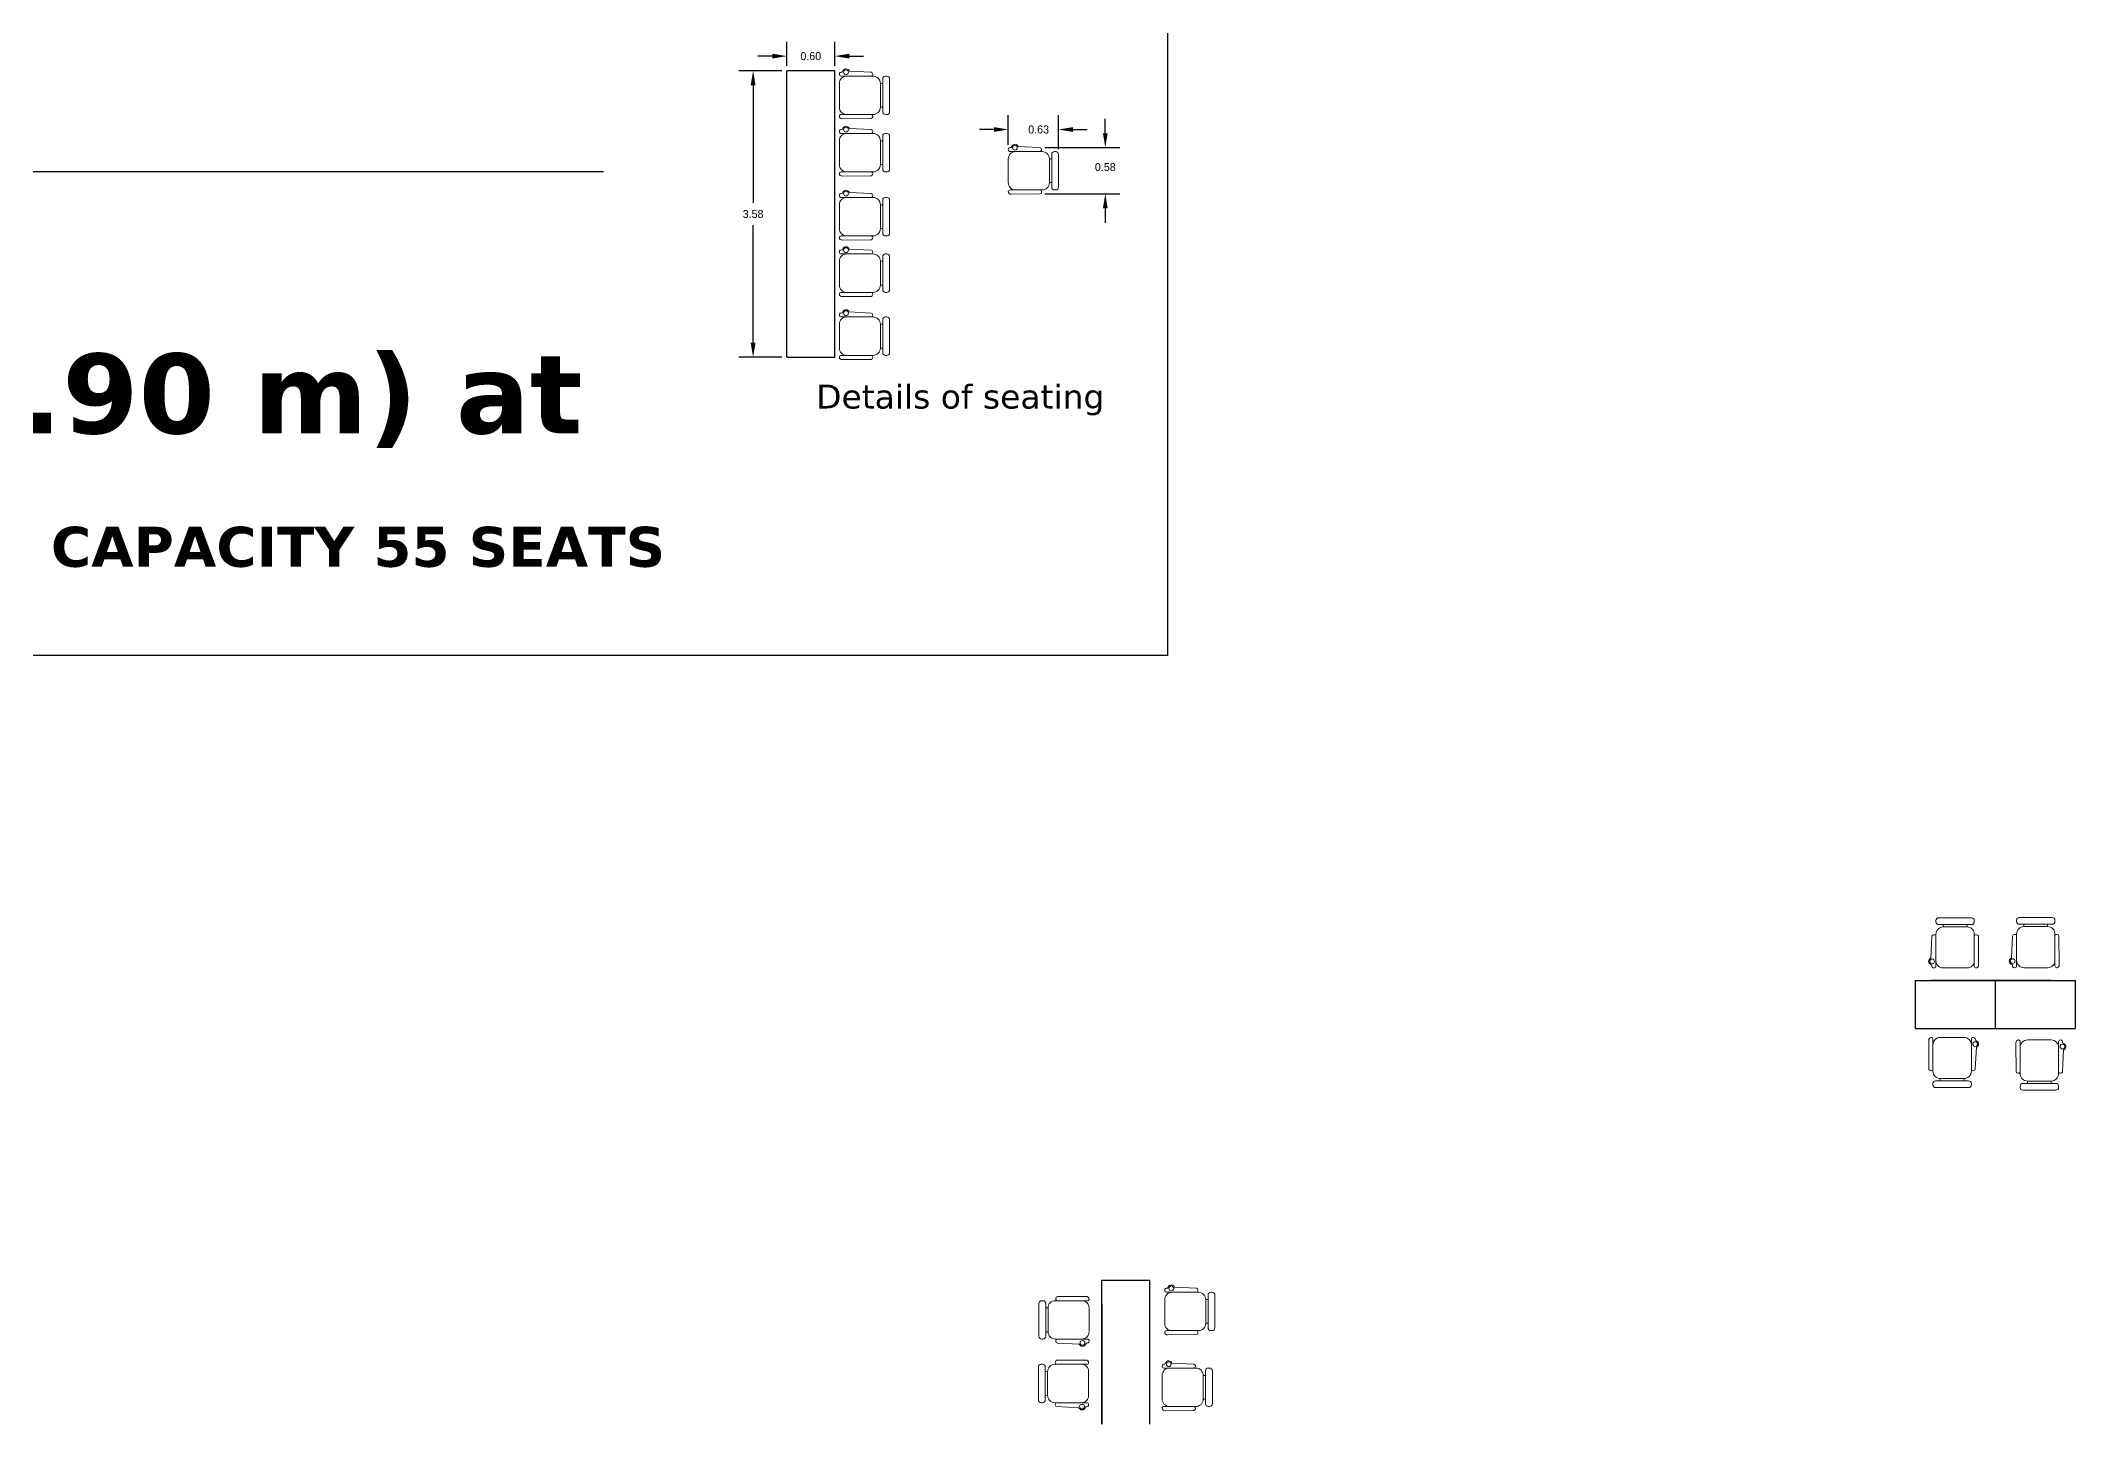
# Model space of a CAD drawing. Header units: inches. Extents: x 23 to 629, y -355 to 51.
# Drawn here: x 60.66 to 86.09, y -0.28 to 17.02 of the extents above; entities that cross this region are included whole.
import ezdxf

# ---------------------------------------------------------------- set-up
doc = ezdxf.new("R2010")
doc.units = ezdxf.units.IN
doc.header["$MEASUREMENT"] = 0
doc.layers.add('FUR', color=252, linetype='Continuous', lineweight=9)
doc.layers.add('FURN', color=252, linetype='Continuous', lineweight=9)
doc.dimstyles.get("Standard").update_dxf_attribs({"dimtxt": 0.18, "dimasz": 0.18, "dimexe": 0.18, "dimexo": 0.0625, "dimgap": 0.09, "dimtad": 0, "dimtih": 1, "dimtoh": 1, "dimdec": 4, "dimzin": 0, "dimdsep": 46, "dimtxsty": 'Standard', "dimcen": 0.09, "dimadec": 0, "dimazin": 0, "dimtfac": 1, "dimtdec": 4, "dimtofl": 0, "dimtmove": 0, "dimatfit": 3, "dimfxl": 1, "dimtolj": 1, "dimtzin": 0, "dimarcsym": 0})

# ---------------------------------------------------------------- blocks, each defined once
blk = doc.blocks.new('CINE CHAIR')
at = {"layer": 'FUR', "color": 48, "lineweight": 0}
for p, q in [((448043.776, 57308.306), (448043.8, 57308.306)), ((448043.776, 57308.058), (448043.8, 57308.058))]:
    blk.add_line(p, q, dxfattribs=at)
blk.add_lwpolyline([(448043.45, 57308.434), (448043.678, 57308.423, -0.388092), (448043.695, 57308.404), (448043.695, 57308.401, -0.414214), (448043.676, 57308.382), (448043.367, 57308.382, -0.414214), (448043.348, 57308.401), (448043.348, 57308.404, -0.491313), (448043.377, 57308.423), (448043.384, 57308.436)], format="xyb", dxfattribs=at)
for points in [[(448043.424, 57308.382), (448043.7, 57308.382, -0.414214), (448043.776, 57308.306), (448043.776, 57308.058, -0.414214), (448043.7, 57307.982), (448043.424, 57307.982, -0.414214), (448043.348, 57308.058), (448043.348, 57308.306, -0.414214)], [(448043.828, 57308.382), (448043.842, 57308.382, -0.414214), (448043.871, 57308.353), (448043.871, 57308.01, -0.414214), (448043.842, 57307.982), (448043.828, 57307.982, -0.414214), (448043.8, 57308.01), (448043.8, 57308.353, -0.414214)], [(448043.379, 57307.938), (448043.678, 57307.94, 0.393133), (448043.695, 57307.959), (448043.695, 57307.963, 0.414214), (448043.676, 57307.982), (448043.367, 57307.982, 0.414214), (448043.348, 57307.963), (448043.348, 57307.966, 0.435766)]]:
    blk.add_lwpolyline(points, format="xyb", close=True, dxfattribs=at)
blk.add_circle((448043.417, 57308.422), 0.0249, dxfattribs=at)
blk.add_arc((448043.417, 57308.422), 0.0356, 19.6628, 156.9494, dxfattribs=at)
blk = doc.blocks.new('*D11')
at = {"color": 0, "lineweight": -2}
for p, q in [((69.805, 16.822), (69.625, 16.822)), ((69.985, 16.702), (69.985, 17.002)), ((70.585, 16.702), (70.585, 17.002)), ((70.765, 16.822), (70.945, 16.822))]:
    blk.add_line(p, q, dxfattribs=at)
at = {"color": 0}
for points in [[(69.805, 16.852), (69.805, 16.792), (69.985, 16.822)], [(70.765, 16.852), (70.765, 16.792), (70.585, 16.822)]]:
    blk.add_solid(points, dxfattribs=at)
at = {"layer": 'Defpoints', "color": 0}
for p in [(70.585, 16.822), (69.985, 16.639), (70.585, 16.639)]:
    blk.add_point(p, dxfattribs=at)
at = {"color": 0, "insert": (70.285, 16.822), "char_height": 0.1, "attachment_point": 5}
blk.add_mtext('\\A1;0.60', dxfattribs=at)
blk = doc.blocks.new('*D5')
at = {"color": 0, "lineweight": -2}
for p, q in [((72.754, 15.715), (72.754, 16.085)), ((73.381, 15.658), (73.381, 16.085)), ((72.574, 15.905), (72.394, 15.905)), ((73.561, 15.905), (73.741, 15.905))]:
    blk.add_line(p, q, dxfattribs=at)
at = {"color": 0}
for points in [[(72.574, 15.935), (72.574, 15.875), (72.754, 15.905)], [(73.561, 15.935), (73.561, 15.875), (73.381, 15.905)]]:
    blk.add_solid(points, dxfattribs=at)
at = {"layer": 'Defpoints', "color": 0}
for p in [(73.381, 15.905), (72.754, 15.652), (73.381, 15.595)]:
    blk.add_point(p, dxfattribs=at)
at = {"color": 0, "insert": (73.132, 15.905), "char_height": 0.1, "attachment_point": 5}
blk.add_mtext('\\A1;0.63', dxfattribs=at)
blk = doc.blocks.new('*D6')
at = {"color": 0, "lineweight": -2}
for p, q in [((73.966, 15.859), (73.966, 16.039)), ((73.212, 15.679), (74.146, 15.679)), ((73.212, 15.1), (74.146, 15.1)), ((73.966, 14.92), (73.966, 14.74))]:
    blk.add_line(p, q, dxfattribs=at)
at = {"color": 0}
for points in [[(73.936, 15.859), (73.996, 15.859), (73.966, 15.679)], [(73.936, 14.92), (73.996, 14.92), (73.966, 15.1)]]:
    blk.add_solid(points, dxfattribs=at)
at = {"layer": 'Defpoints', "color": 0}
for p in [(73.15, 15.679), (73.966, 15.679), (73.15, 15.1)]:
    blk.add_point(p, dxfattribs=at)
at = {"color": 0, "insert": (73.966, 15.435), "char_height": 0.1, "attachment_point": 5}
blk.add_mtext('\\A1;0.58', dxfattribs=at)
blk = doc.blocks.new('*D12')
at = {"color": 0, "lineweight": -2}
for p, q in [((69.922, 16.639), (69.384, 16.639)), ((69.564, 16.459), (69.564, 14.989)), ((69.564, 13.239), (69.564, 14.709)), ((69.922, 13.059), (69.384, 13.059))]:
    blk.add_line(p, q, dxfattribs=at)
at = {"color": 0}
for points in [[(69.534, 16.459), (69.594, 16.459), (69.564, 16.639)], [(69.534, 13.239), (69.594, 13.239), (69.564, 13.059)]]:
    blk.add_solid(points, dxfattribs=at)
at = {"layer": 'Defpoints', "color": 0}
for p in [(69.985, 16.639), (69.564, 13.059), (69.985, 13.059)]:
    blk.add_point(p, dxfattribs=at)
at = {"color": 0, "insert": (69.564, 14.849), "char_height": 0.1, "attachment_point": 5}
blk.add_mtext('\\A1;3.58', dxfattribs=at)

msp = doc.modelspace()

# ---------------------------------------------------------------- linework, layer by layer
at = {"color": 1}
for p, q in [((69.98469, 13.05927), (69.98469, 16.63927)), ((70.58469, 16.63927), (69.98469, 16.63927)), ((70.58469, 13.05927), (70.58469, 16.63927)), ((69.98469, 13.05927), (70.58469, 13.05927))]:
    msp.add_line(p, q, dxfattribs=at)
for p, q in [((67.6931, 15.37786), (30.45583, 15.37786)), ((84.09028, 5.26795), (86.09028, 5.26795)), ((84.09028, 5.26795), (84.09028, 4.66795)), ((85.79028, 5.26795), (84.29028, 5.26795)), ((85.09028, 5.26795), (85.09028, 4.66795)), ((86.09028, 5.26795), (86.09028, 4.66795)), ((84.09028, 4.66795), (86.09028, 4.66795)), ((73.92388, -0.28002), (73.92388, 1.51998)), ((73.92388, 1.51998), (74.52388, 1.51998)), ((74.52388, -0.28002), (74.52388, 1.51998)), ((73.92388, 1.21998), (73.92388, -0.28002))]:
    msp.add_line(p, q)
msp.add_lwpolyline([(29.1506, 30.39946), (74.74472, 30.39946), (74.74472, 9.32845), (29.1506, 9.32845)], close=True)

# ---------------------------------------------------------------- block references
at = {"xscale": 1.200000000000003, "yscale": 1.200000000000003, "zscale": 1.2, "rotation": 359.9991434073998}
for p in [(-537582.4035, -68745.44789), (-537582.40373, -68746.16477), (-537580.29194, -68746.39047)]:
    msp.add_blockref('CINE CHAIR', p, dxfattribs=at)
at = {"layer": 'FURN', "yscale": 1.200000000000003, "zscale": 1.2}
for p, xscale, rotation in [((-537582.40373, -68746.96477), 1.200000000000003, 359.9991434073998), ((-537582.40373, -68747.67135), 1.200000000000003, 359.9991434073998), ((-537582.40353, -68748.45874), 1.200000000000003, 359.9991434073998), ((68846.36839, -537647.62172), 1.200000000000006, 89.99914340739974), ((68847.37598, -537647.6179), 1.200000000000006, 89.99914340739974), ((-68677.22945, 537657.60152), 1.200000000000005, 269.9991434073997), ((-68676.13941, 537657.56969), 1.200000000000006, 269.9991434073997), ((537726.80973, 68762.80569), 1.200000000000005, 179.9991434073998), ((-537578.3375, -68760.64908), 1.200000000000005, 359.9991434073998), ((537726.80346, 68762.01028), 1.200000000000005, 179.9991434073998), ((-537578.36932, -68761.59766), 1.200000000000004, 359.9991434073998)]:
    msp.add_blockref('CINE CHAIR', p, dxfattribs=dict(at, xscale=xscale, rotation=rotation))

# ---------------------------------------------------------------- texts
at = {"attachment_point": 1}
for s, insert, char_height, width in [('{\\fVerdana|b1|i0|c0|p34;Renovation of computer lab (17.90 X 9.90 m) at Computer Department.                          \\H0.5x;CAPACITY 55 SEATS}', (30.47136, 13.10628), 1, 38.3327432), ('{\\fVerdana|b0|i0|c0|p34;Details of seating}', (70.35221, 12.71698), 0.3, 5.1441554)]:
    msp.add_mtext(s, dxfattribs=dict(at, insert=insert, char_height=char_height, width=width))

# ---------------------------------------------------------------- dimensions: what is measured, and where the dimension line sits
for base, p1, p2, picture, middle in [((70.58469, 16.82182), (69.98469, 16.63927), (70.58469, 16.63927), '*D11', (70.28469, 16.82182)), ((73.38109, 15.90505), (72.75409, 15.65224), (73.38109, 15.59523), '*D5', (73.13183, 15.90505))]:
    dim = msp.add_linear_dim(base=base, p1=p1, p2=p2, dimstyle='Standard', override={"dimtxt": 0.1, "dimdec": 2})
    dim.commit()
    dim.dimension.update_dxf_attribs({"geometry": picture, "text_midpoint": middle, "dimtype": 160})
dim = msp.add_linear_dim(base=(69.56351, 13.05927), p1=(69.98469, 16.63927), p2=(69.98469, 13.05927), angle=90, dimstyle='Standard', override={"dimtxt": 0.1, "dimdec": 2})
dim.commit()
dim.dimension.update_dxf_attribs({"geometry": '*D12', "text_midpoint": (69.56351, 14.84927)})
dim = msp.add_linear_dim(base=(73.96565, 15.6792), p1=(73.14955, 15.09966), p2=(73.14987, 15.6792), angle=90, dimstyle='Standard', override={"dimtxt": 0.1, "dimdec": 2})
dim.commit()
dim.dimension.update_dxf_attribs({"geometry": '*D6', "text_midpoint": (73.96565, 15.43498), "dimtype": 160})

doc.saveas('drawing.dxf')
